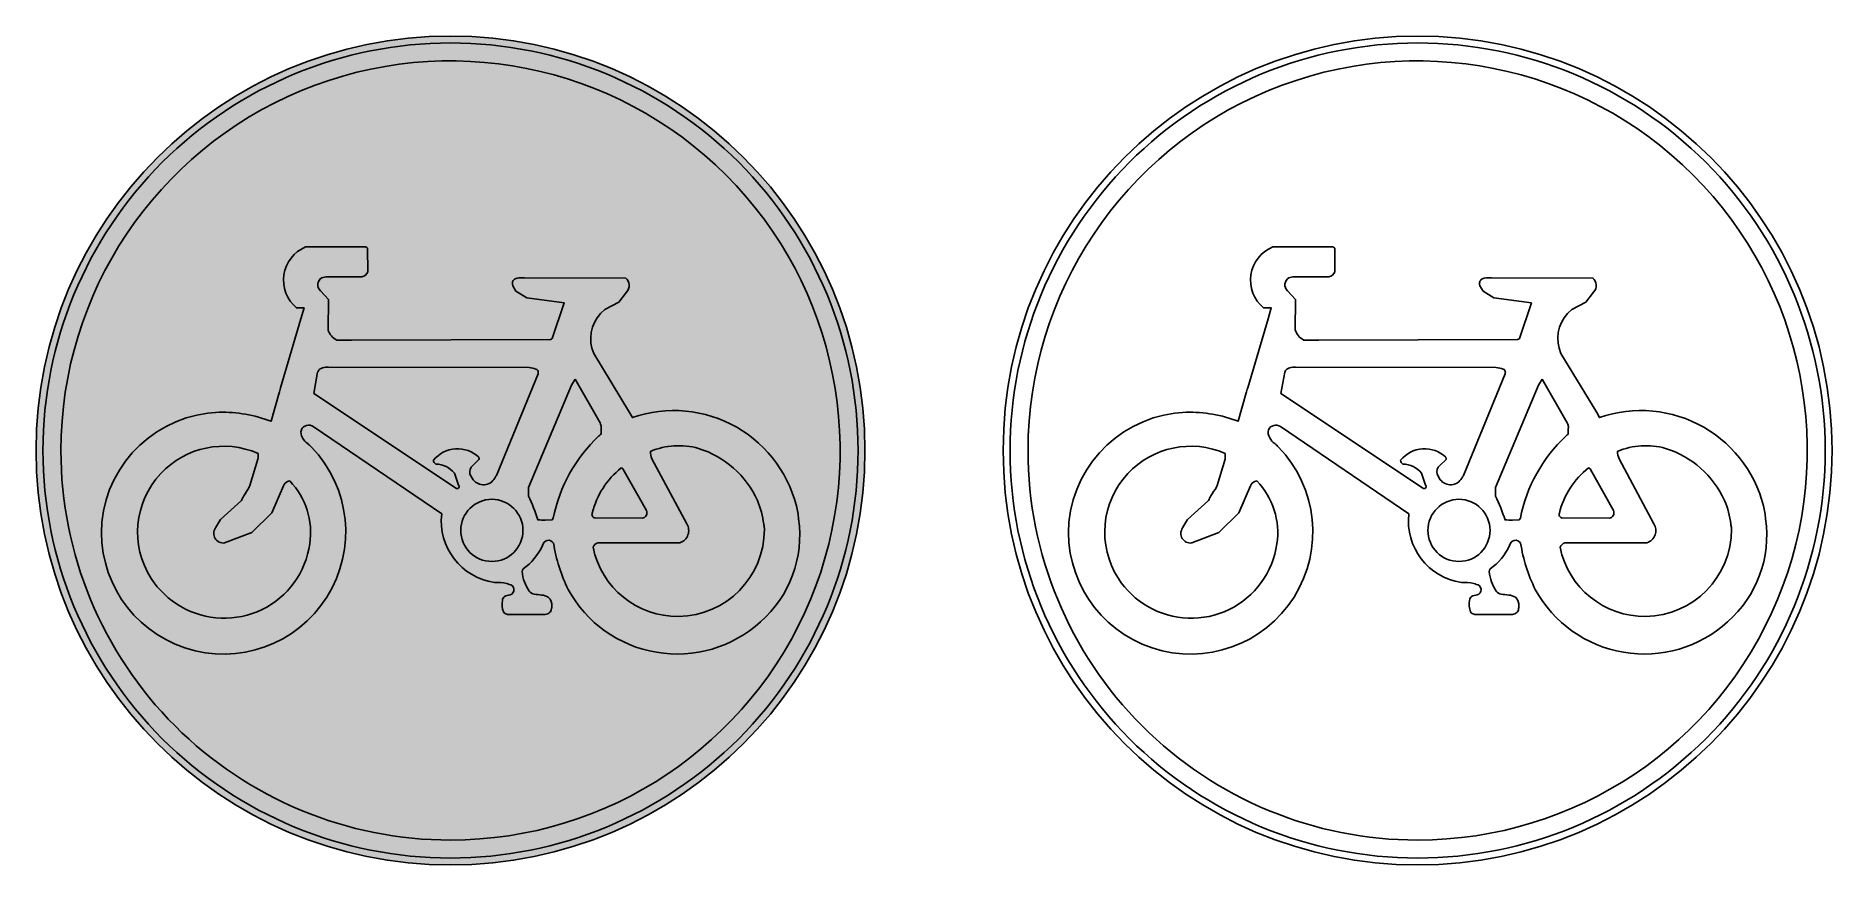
# Model space of a CAD drawing. Extents: x 18 to 1318, y 67 to 667.
import ezdxf

# ---------------------------------------------------------------- set-up
doc = ezdxf.new("R2010")
doc.units = 0
doc.header["$MEASUREMENT"] = 0

msp = doc.modelspace()

# ---------------------------------------------------------------- hatches: boundary and pattern name
h = msp.add_hatch(color=5)
edge = h.paths.add_edge_path()
edge.add_arc((318.2400000000001, 366.6838), 300.0001999999999, 90, 270, ccw=False)
edge.add_arc((318.2400000000001, 366.6838), 300.0002, -90, 90, ccw=False)
edge = h.paths.add_edge_path(flags=16)
edge.add_arc((318.2414796125222, 366.6820796150621), 294.9984796187727, 179.9996270151896, 269.99971262376357, ccw=False)
edge.add_arc((318.241279612821, 366.6857203849379), 294.9982796178374, 90.0002485316665, 180.0003341402404, ccw=False)
edge.add_arc((318.2402203871793, 366.6842203871791), 294.9997796129032, -4.2804286977116135e-05, 90.00004280428698, ccw=False)
edge.add_arc((318.2400203874781, 366.6835796128209), 294.9999796128216, -90.00000395971688, 8.164885679207146e-05, ccw=False)
edge = h.paths.add_edge_path(flags=0)
edge.add_arc((318.2414893244996, 366.6820893270395), 281.9984893309723, 179.9996117940315, 269.9996974026054, ccw=False)
edge.add_arc((318.2443621165589, 366.683486971444), 282.0013621170254, 44.99983839569438, 179.9998957651452, ccw=False)
edge.add_arc((318.2430254483127, 366.6849047554863), 282.0013047717156, -90.00061469722488, 44.99944267222588, ccw=False)
edge = h.paths.add_edge_path(flags=0)
edge.add_line((311.8800000000001, 320.839), (218.8910000000002, 383.95))
edge.add_arc((215.521164066243, 379.199784873396), 5.824116926149328, 54.64784309444238, 154.3269209349845)
edge.add_arc((216.7213195253089, 379.7354039100858), 6.748648794845729, 162.8713850175586, 215.2339261565449)
edge.add_arc((221.8716172679543, 381.4256030850282), 12.0361135926018, 207.6393237624708, 234.3348765425967)
edge.add_arc((162.3526439421359, 310.5530919585648), 80.553448018629, 46.72313590491518, 49.32571918744719, ccw=False)
edge.add_arc((153.9528007599599, 307.7653751564939), 88.44133718122549, -184.59722137038295, 43.99829759351809, ccw=False)
edge.add_arc((153.7434283167281, 306.0135992438587), 88.39062638682447, 91.89274989258041, 174.2599577698494, ccw=False)
edge.add_arc((152.9559020095202, 295.6525511071366), 98.72646975114779, 68.99894603461757, 91.23734275958537, ccw=False)
edge.add_line((188.3380000000002, 387.821), (194.1710000000002, 408.338))
edge.add_arc((254.6729217628662, 392.6009964023044), 62.51508473347729, 161.94238195755, 165.4200146761607, ccw=False)
edge.add_line((195.2370000000001, 411.979), (209.979, 461.929))
edge.add_line((209.979, 461.929), (212.272, 469.956))
edge.add_line((212.272, 469.956), (206.7430000000002, 469.926))
edge.add_arc((223.3967475189239, 489.9544672572032), 26.04777931219706, 112.6231316718713, 230.2563467597398, ccw=False)
edge.add_line((213.3770000000001, 513.998), (256.8080000000001, 514.045))
edge.add_arc((256.6785292588611, 512.3003688456655), 1.749428631721068, 24.613602710940427, 85.7558054743564, ccw=False)
edge.add_line((258.269, 513.029), (258.3010000000002, 495.981))
edge.add_arc((253.1433129093093, 497.8485538267685), 5.485389085685394, 279.9698717956399, 340.0951171185407, ccw=False)
edge.add_line((254.0930000000002, 492.446), (228.9220000000001, 492.376))
edge.add_arc((231.0369940306875, 467.0553829461058), 25.40879469277911, 94.7747485717088, 103.6262555058555)
edge.add_arc((228.1056754955003, 486.6507143468321), 5.943362599076975, 120.9282445609827, 227.1275701498244)
edge.add_line((224.0620000000001, 482.295), (229.8470000000001, 475.877))
edge.add_line((229.8470000000001, 475.877), (229.5620000000001, 454.052))
edge.add_arc((241.7964829008052, 458.0202566417478), 12.86194513379944, 197.970479778061, 242.7282825047273)
edge.add_line((235.9030000000001, 446.588), (242.0740000000001, 446.576))
edge.add_arc((243.3602696140074, 407.8674596282827), 38.72990559282039, 87.55129959827042, 91.90321597171061, ccw=False)
edge.add_line((245.0150000000001, 446.562), (246.6690000000001, 446.562))
edge.add_line((246.6690000000001, 446.562), (390.6, 446.962))
edge.add_arc((389.151660368331, 451.0801653929696), 4.365429405283728, 289.376536355495, 309.5269662715117)
edge.add_line((391.9300000000002, 447.713), (400.5600000000001, 473.534))
edge.add_line((400.5600000000001, 473.534), (373.4200000000002, 477.099))
edge.add_line((373.4200000000002, 477.099), (365.59, 482.039))
edge.add_line((365.59, 482.039), (363.2700000000001, 485.809))
edge.add_arc((370.3288028077197, 487.4369045350805), 7.244085190940706, 174.3428038214986, 192.9865249986222, ccw=False)
edge.add_arc((366.5932909503205, 487.8612856112136), 3.485352844784623, 137.5881415013321, 175.2318781571773, ccw=False)
edge.add_arc((367.2608557173667, 486.7830837627556), 4.718115338016454, 99.89598614501602, 133.3849192923749, ccw=False)
edge.add_arc((369.7685996915761, 470.1057826539356), 21.58189052816761, 84.51902197379587, 98.84533932921221, ccw=False)
edge.add_line((371.83, 491.589), (445.1300000000002, 491.509))
edge.add_arc((440.5777060706955, 486.1786394140931), 7.009716399011768, -43.76504000241829, 49.50164144259389, ccw=False)
edge.add_line((445.6400000000002, 481.33), (440.0400000000001, 474.074))
edge.add_line((440.0400000000001, 474.074), (429.9300000000002, 468.768))
edge.add_line((429.9300000000002, 468.768), (426.7400000000001, 465.8819999999999))
edge.add_arc((446.8850902286606, 447.6069102756259), 27.19933022621688, 137.7865212887166, 203.0647445351619)
edge.add_line((421.86, 436.951), (447.86, 394.282))
edge.add_line((447.86, 394.282), (449.86, 390.521))
edge.add_arc((479.9370123241415, 304.1441180511255), 91.46361246723392, 11.195853330211094, 109.19846160956939, ccw=False)
edge.add_arc((442.3445752874312, 306.4612449156419), 128.2484509451367, 4.7637766013580745, 6.915477004581476, ccw=False)
edge.add_arc((487.370976118408, 305.3849844441195), 83.60556015383835, -48.63683102894203, 8.063237461887809, ccw=False)
edge.add_arc((482.2658399523104, 309.2685641447968), 89.90285445731176, 208.7160591072391, 312.1695200660014, ccw=False)
edge.add_arc((508.2655997478721, 317.6701473453351), 116.854034593022, 188.8730097666353, 206.2029548493634, ccw=False)
edge.add_arc((389.1506840247227, 297.3600829713182), 4.314627454246467, 31.99237169870207, 173.9610671578993)
edge.add_arc((343.7965049853894, 317.7865287462624), 45.66303239312114, 306.22278165499677, 334.06256379484574, ccw=False)
edge.add_arc((373.1665940322176, 278.9758491247447), 3.096636150912272, 140.417270510043, 179.7011656720455)
edge.add_arc((398.9640154572288, 281.5448870238342), 29.00657445130389, 185.0491706467708, 214.9889071053556)
edge.add_arc((379.6893071210642, 268.2725867434006), 5.607800075533756, 216.8176381226598, 260.6682637865203)
edge.add_arc((388.0977934994909, 316.7558441081002), 54.81460319201396, 260.212911813602, 265.9223320017154)
edge.add_arc((383.6632529641137, 252.6320711935284), 9.463163113499029, 55.59726930683422, 86.74846001500907, ccw=False)
edge.add_arc((384.1105351738851, 254.7700168456572), 7.493561539940061, -7.499312027950111, 49.16951668155218, ccw=False)
edge.add_arc((380.1541111689679, 254.515264999529), 11.40883765912052, 340.52175270516085, 356.3652879426248, ccw=False)
edge.add_arc((387.1821173595316, 252.3560788043598), 4.074726156892146, 290.36320410645, 336.18859278240797, ccw=False)
edge.add_arc((383.4819417526385, 263.3881548893858), 15.70926558059583, 282.3429597887449, 289.01397078239654, ccw=False)
edge.add_line((386.84, 248.042), (360.1900000000002, 247.992))
edge.add_arc((361.4700238898315, 257.6533769300116), 9.745802447325692, 247.8783196267384, 262.4529068844818, ccw=False)
edge.add_arc((358.750269068373, 250.8060426803081), 2.379066723661196, 203.5891099395297, 246.4574909359115, ccw=False)
edge.add_arc((371.5631501107649, 255.5445160414914), 16.03672419986069, 170.4215246680977, 200.7838099739686, ccw=False)
edge.add_arc((360.5040582518523, 257.313308932512), 4.838441265420268, 130.5271338490722, 169.2836814179913, ccw=False)
edge.add_arc((359.546216790329, 258.0544088662068), 3.661025995727051, 94.3269590556144, 126.6667381262582, ccw=False)
edge.add_arc((358.9235276892957, 267.6416842607514), 5.94678594485612, 273.3400645893381, 293.9757089439902)
edge.add_arc((360.2569982599501, 265.9401196825082), 3.886079012773253, 286.1818876836933, 443.6026013627038)
edge.add_arc((352.5288865035005, 250.6591031390473), 20.80995612037234, 66.91019080059893, 72.20113466485591)
edge.add_arc((350.8928870074599, 226.96355838194), 44.23827896890688, 79.58517688961324, 91.20833024816687)
edge.add_arc((356.4989715827787, 315.6349581318551), 44.92142781424257, 173.3474813668036, 261.6300222515032, ccw=False)
edge = h.paths.add_edge_path(flags=0)
edge.add_line((424.8000000000001, 299.966), (484.2600000000001, 299.931))
edge.add_arc((481.5524461747671, 308.6428525424997), 9.122895507391993, 287.2647052053347, 393.0409154091491)
edge.add_line((489.2000000000002, 313.617), (464.0400000000001, 360.699))
edge.add_arc((476.4046447576057, 365.9787974165972), 13.44472761873925, 179.7988420112439, 203.122850988894, ccw=False)
edge.add_arc((483.4384322091166, 317.7278547899075), 52.46024224570986, 74.2480299713011, 112.9769632461988, ccw=False)
edge.add_arc((476.677171895679, 301.4098610248211), 70.03175152533657, 24.46713780114942, 72.5481407292014, ccw=False)
edge.add_arc((483.1854223516255, 306.1683643646588), 62.15863751901925, 6.616980198630586, 22.959271417568914, ccw=False)
edge.add_arc((583.2529701080987, 321.2730552333256), 39.13727480593669, 191.7082424260637, 193.3925865506799)
edge.add_arc((533.9096452295978, 309.8667939630351), 11.51095749094107, -0.5863295679247926, 11.735228720158489, ccw=False)
edge.add_arc((482.3794856924467, 309.5540337000014), 63.04081579436442, -89.09971620705312, 0.1771989115965198, ccw=False)
edge.add_arc((482.7006880730788, 309.0994765091787), 62.58205574016687, 191.5230043128835, 270.6127871518733, ccw=False)
edge.add_arc((427.2295970185771, 294.0784899633217), 6.36912208272588, 112.4244563587657, 156.6977232948518, ccw=False)
edge = h.paths.add_edge_path(flags=0)
edge.add_arc((440.6822413656359, 350.7459383265873), 3.528527552998669, 47.633764200349106, 71.18910321666851, ccw=False)
edge.add_line((443.0600000000001, 353.353), (460.0400000000001, 323.146))
edge.add_arc((456.4941379587604, 321.5487056511068), 3.889021323226482, -84.74984768569942, 24.249999567407883, ccw=False)
edge.add_line((456.85, 317.676), (422.9900000000001, 317.84))
edge.add_arc((423.0610329965188, 320.2978981400727), 2.458924348890641, 153.0059214337727, 268.3446187842742, ccw=False)
edge.add_arc((479.2387435353578, 307.039485581974), 60.1127015417741, 128.4972073798852, 166.1650336068106, ccw=False)
edge = h.paths.add_edge_path(flags=0)
edge.add_line((408.4600000000002, 418.346), (426.5700000000001, 386.614))
edge.add_arc((412.246343753779, 380.565631794848), 15.54830814606532, 16.94021585338828, 22.892596134226324, ccw=False)
edge.add_arc((422.9893491021028, 383.5578354056836), 4.407746267596071, -13.792510376689677, 20.424236820047213, ccw=False)
edge.add_arc((356.9439353994083, 380.562), 70.35295578159179, -1.5842190393224769, 1.5842190393224769, ccw=False)
edge.add_arc((492.2553531827688, 303.4176254400468), 99.38833967069435, 130.8327271693738, 132.0710763022762)
edge.add_arc((500.9095870607881, 296.5107695738047), 110.3288058137423, 133.0039214816393, 168.9669322807474)
edge.add_line((392.62, 317.625), (391.8200000000001, 316.571))
edge.add_line((391.8200000000001, 316.571), (386.86, 316.327))
edge.add_arc((386.4065536510484, 426.5448080381733), 110.2187407945264, 267.46415917885935, 270.23571885445904, ccw=False)
edge.add_arc((244.5740575405823, 272.4676481684214), 143.8400857491594, 17.79795548268413, 25.19481512140772)
edge.add_line((374.7300000000001, 333.7), (374.7300000000001, 340.009))
edge.add_line((374.7300000000001, 340.009), (405.6900000000002, 414.071))
edge.add_line((405.6900000000002, 414.071), (408.4600000000002, 418.346))
edge = h.paths.add_edge_path(flags=0)
edge.add_line((219.2100000000002, 408.0119999999999), (222.0510000000002, 423.407))
edge.add_arc((227.0830634166649, 421.3440158266307), 5.438526080557892, 130.8475915226184, 157.7079482831462, ccw=False)
edge.add_arc((228.1151716720931, 419.1122028164603), 7.831324187553516, 92.15273446781958, 125.8738086200726, ccw=False)
edge.add_arc((230.4486706225851, 348.8721411886781), 78.11006954836266, 90.43107584308069, 91.92782888061322, ccw=False)
edge.add_line((229.8610000000002, 426.98), (375.1500000000002, 426.787))
edge.add_arc((371.6401794186473, 401.2151957186375), 25.81154808835764, 70.86753223533691, 82.18478322187269, ccw=False)
edge.add_arc((379.2893175159804, 423.2639225606048), 2.473688955310674, -2.8251246314732725, 70.86942693626139, ccw=False)
edge.add_arc((372.2004278822645, 423.4188155560913), 9.56357913786891, 352.4001746671018, 358.3413554373112, ccw=False)
edge.add_line((381.6800000000002, 422.154), (351.4200000000002, 348.612))
edge.add_arc((321.8480002278395, 366.9279255427529), 34.78471358243937, 324.59435008250597, 328.2272857331493, ccw=False)
edge.add_arc((342.0480156717135, 351.1105380594057), 9.233186814593697, 217.0611554515002, 331.99424093257795, ccw=False)
edge.add_line((334.6800000000002, 345.546), (332.33, 349.673))
edge.add_arc((337.8319044995023, 351.2604571514663), 5.7263403085553, 128.2087548781847, 196.0943668214707, ccw=False)
edge.add_line((334.2900000000001, 355.76), (338.8200000000001, 360.283))
edge.add_arc((334.6850857249958, 360.8698628339629), 4.17635296012212, 351.9220387079959, 372.0115651951677)
edge.add_arc((323.3480322734933, 345.5372048609235), 22.3681750325327, 46.41260122288061, 141.1414343280223)
edge.add_arc((308.8134828392814, 359.5790325400987), 2.883494027413734, 180.1596088763469, 210.9287053270711)
edge.add_arc((310.1691501045032, 360.7817881367738), 4.676588271611829, 215.0360126516219, 236.2356047314194)
edge.add_arc((307.0468343734505, 338.9577580932268), 17.94387015142192, 38.703964141431015, 88.32926617778179, ccw=False)
edge.add_line((321.0500000000001, 350.1780000000001), (323.9900000000001, 341.702))
edge.add_arc((322.9918961694083, 340.6115745574328), 1.478255357656411, -105.77568930513348, 47.53106216856918, ccw=False)
edge.add_line((322.5900000000001, 339.189), (219.2100000000002, 408.0119999999999))
edge = h.paths.add_edge_path(flags=0)
edge.add_arc((348.1900000000002, 308.858), 22.49000000000001, 0, 180, ccw=False)
edge.add_arc((348.1900000000002, 308.858), 22.49000000000001, -180, 0, ccw=False)
edge = h.paths.add_edge_path(flags=0)
edge.add_arc((164.8245542513848, 362.8379664063182), 14.21404809748784, -9.516233031778086, 6.92193763262452, ccw=False)
edge.add_line((178.8430000000002, 360.4880000000001), (173.0520000000001, 341.454))
edge.add_arc((153.4668503070352, 347.7921342429596), 20.58518968038967, 338.0066447510338, 342.0674133541021, ccw=False)
edge.add_arc((76.0536225929943, 396.71587236272), 111.8910410700816, 325.76855609287486, 329.59274025293865, ccw=False)
edge.add_arc((193.6165193208011, 319.1566058993669), 29.00634266675847, 149.7414167152107, 157.1421684077579)
edge.add_line((166.8880000000001, 330.424), (151.7050000000002, 316.631))
edge.add_line((151.7050000000002, 316.631), (148.1580000000001, 310.608))
edge.add_arc((153.7185279855234, 306.5794331153328), 6.86650002708986, 144.076911228567, 278.648001253994)
edge.add_line((154.7510000000002, 299.791), (174.4610000000001, 307.328))
edge.add_line((174.4610000000001, 307.328), (188.8320000000001, 321.62))
edge.add_line((188.8320000000001, 321.62), (197.3080000000001, 341.135))
edge.add_arc((204.0054048355529, 337.877312850679), 7.447667896337549, 119.4911409692292, 154.0612312501883, ccw=False)
edge.add_arc((201.6288129561543, 341.6460886301043), 3.004818195084754, 85.58737186206753, 115.4198617495652, ccw=False)
edge.add_arc((163.0567847722455, 307.1856323862824), 53.93207753114471, -8.589127421057185, 43.98818405526299, ccw=False)
edge.add_arc((154.4335679529536, 307.8457094787963), 62.56038836288934, 239.89908804738218, 351.9926138803848, ccw=False)
edge.add_arc((153.4032885447755, 307.0591230806145), 61.36517933960837, 212.4818861652196, 240.3629920726421, ccw=False)
edge.add_arc((153.5959794846381, 307.6379645928816), 61.83978018591828, 136.8307595578084, 212.838419667864, ccw=False)
edge.add_arc((153.9999863279209, 307.6408353354967), 62.13309704954082, 66.33951844690688, 137.0875755586337, ccw=False)
h = msp.add_hatch(color=7)
edge = h.paths.add_edge_path()
edge.add_arc((318.2414796125222, 366.6820796150621), 294.9984796187727, 179.9996270151896, 269.99971262376357, ccw=False)
edge.add_arc((318.241279612821, 366.6857203849379), 294.9982796178374, 90.0002485316665, 180.0003341402404, ccw=False)
edge.add_arc((318.2402203871793, 366.6842203871791), 294.9997796129032, -4.2804286977116135e-05, 90.00004280428698, ccw=False)
edge.add_arc((318.2400203874781, 366.6835796128209), 294.9999796128216, -90.00000395971688, 8.164885679207146e-05, ccw=False)
edge = h.paths.add_edge_path(flags=16)
edge.add_arc((318.2414893244996, 366.6820893270395), 281.9984893309723, 179.9996117940315, 269.9996974026054, ccw=False)
edge.add_arc((318.2443621165589, 366.683486971444), 282.0013621170254, 44.99983839569438, 179.9998957651452, ccw=False)
edge.add_arc((318.2430254483127, 366.6849047554863), 282.0013047717156, -90.00061469722488, 44.99944267222588, ccw=False)
edge = h.paths.add_edge_path(flags=0)
edge.add_line((311.8800000000001, 320.839), (218.8910000000002, 383.95))
edge.add_arc((215.521164066243, 379.199784873396), 5.824116926149328, 54.64784309444238, 154.3269209349845)
edge.add_arc((216.7213195253089, 379.7354039100858), 6.748648794845729, 162.8713850175586, 215.2339261565449)
edge.add_arc((221.8716172679543, 381.4256030850282), 12.0361135926018, 207.6393237624708, 234.3348765425967)
edge.add_arc((162.3526439421359, 310.5530919585648), 80.553448018629, 46.72313590491518, 49.32571918744719, ccw=False)
edge.add_arc((153.9528007599599, 307.7653751564939), 88.44133718122549, -184.59722137038295, 43.99829759351809, ccw=False)
edge.add_arc((153.7434283167281, 306.0135992438587), 88.39062638682447, 91.89274989258041, 174.2599577698494, ccw=False)
edge.add_arc((152.9559020095202, 295.6525511071366), 98.72646975114779, 68.99894603461757, 91.23734275958537, ccw=False)
edge.add_line((188.3380000000002, 387.821), (194.1710000000002, 408.338))
edge.add_arc((254.6729217628662, 392.6009964023044), 62.51508473347729, 161.94238195755, 165.4200146761607, ccw=False)
edge.add_line((195.2370000000001, 411.979), (209.979, 461.929))
edge.add_line((209.979, 461.929), (212.272, 469.956))
edge.add_line((212.272, 469.956), (206.7430000000002, 469.926))
edge.add_arc((223.3967475189239, 489.9544672572032), 26.04777931219706, 112.6231316718713, 230.2563467597398, ccw=False)
edge.add_line((213.3770000000001, 513.998), (256.8080000000001, 514.045))
edge.add_arc((256.6785292588611, 512.3003688456655), 1.749428631721068, 24.613602710940427, 85.7558054743564, ccw=False)
edge.add_line((258.269, 513.029), (258.3010000000002, 495.981))
edge.add_arc((253.1433129093093, 497.8485538267685), 5.485389085685394, 279.9698717956399, 340.0951171185407, ccw=False)
edge.add_line((254.0930000000002, 492.446), (228.9220000000001, 492.376))
edge.add_arc((231.0369940306875, 467.0553829461058), 25.40879469277911, 94.7747485717088, 103.6262555058555)
edge.add_arc((228.1056754955003, 486.6507143468321), 5.943362599076975, 120.9282445609827, 227.1275701498244)
edge.add_line((224.0620000000001, 482.295), (229.8470000000001, 475.877))
edge.add_line((229.8470000000001, 475.877), (229.5620000000001, 454.052))
edge.add_arc((241.7964829008052, 458.0202566417478), 12.86194513379944, 197.970479778061, 242.7282825047273)
edge.add_line((235.9030000000001, 446.588), (242.0740000000001, 446.576))
edge.add_arc((243.3602696140074, 407.8674596282827), 38.72990559282039, 87.55129959827042, 91.90321597171061, ccw=False)
edge.add_line((245.0150000000001, 446.562), (246.6690000000001, 446.562))
edge.add_line((246.6690000000001, 446.562), (390.6, 446.962))
edge.add_arc((389.151660368331, 451.0801653929696), 4.365429405283728, 289.376536355495, 309.5269662715117)
edge.add_line((391.9300000000002, 447.713), (400.5600000000001, 473.534))
edge.add_line((400.5600000000001, 473.534), (373.4200000000002, 477.099))
edge.add_line((373.4200000000002, 477.099), (365.59, 482.039))
edge.add_line((365.59, 482.039), (363.2700000000001, 485.809))
edge.add_arc((370.3288028077197, 487.4369045350805), 7.244085190940706, 174.3428038214986, 192.9865249986222, ccw=False)
edge.add_arc((366.5932909503205, 487.8612856112136), 3.485352844784623, 137.5881415013321, 175.2318781571773, ccw=False)
edge.add_arc((367.2608557173667, 486.7830837627556), 4.718115338016454, 99.89598614501602, 133.3849192923749, ccw=False)
edge.add_arc((369.7685996915761, 470.1057826539356), 21.58189052816761, 84.51902197379587, 98.84533932921221, ccw=False)
edge.add_line((371.83, 491.589), (445.1300000000002, 491.509))
edge.add_arc((440.5777060706955, 486.1786394140931), 7.009716399011768, -43.76504000241829, 49.50164144259389, ccw=False)
edge.add_line((445.6400000000002, 481.33), (440.0400000000001, 474.074))
edge.add_line((440.0400000000001, 474.074), (429.9300000000002, 468.768))
edge.add_line((429.9300000000002, 468.768), (426.7400000000001, 465.8819999999999))
edge.add_arc((446.8850902286606, 447.6069102756259), 27.19933022621688, 137.7865212887166, 203.0647445351619)
edge.add_line((421.86, 436.951), (447.86, 394.282))
edge.add_line((447.86, 394.282), (449.86, 390.521))
edge.add_arc((479.9370123241415, 304.1441180511255), 91.46361246723392, 11.195853330211094, 109.19846160956939, ccw=False)
edge.add_arc((442.3445752874312, 306.4612449156419), 128.2484509451367, 4.7637766013580745, 6.915477004581476, ccw=False)
edge.add_arc((487.370976118408, 305.3849844441195), 83.60556015383835, -48.63683102894203, 8.063237461887809, ccw=False)
edge.add_arc((482.2658399523104, 309.2685641447968), 89.90285445731176, 208.7160591072391, 312.1695200660014, ccw=False)
edge.add_arc((508.2655997478721, 317.6701473453351), 116.854034593022, 188.8730097666353, 206.2029548493634, ccw=False)
edge.add_arc((389.1506840247227, 297.3600829713182), 4.314627454246467, 31.99237169870207, 173.9610671578993)
edge.add_arc((343.7965049853894, 317.7865287462624), 45.66303239312114, 306.22278165499677, 334.06256379484574, ccw=False)
edge.add_arc((373.1665940322176, 278.9758491247447), 3.096636150912272, 140.417270510043, 179.7011656720455)
edge.add_arc((398.9640154572288, 281.5448870238342), 29.00657445130389, 185.0491706467708, 214.9889071053556)
edge.add_arc((379.6893071210642, 268.2725867434006), 5.607800075533756, 216.8176381226598, 260.6682637865203)
edge.add_arc((388.0977934994909, 316.7558441081002), 54.81460319201396, 260.212911813602, 265.9223320017154)
edge.add_arc((383.6632529641137, 252.6320711935284), 9.463163113499029, 55.59726930683422, 86.74846001500907, ccw=False)
edge.add_arc((384.1105351738851, 254.7700168456572), 7.493561539940061, -7.499312027950111, 49.16951668155218, ccw=False)
edge.add_arc((380.1541111689679, 254.515264999529), 11.40883765912052, 340.52175270516085, 356.3652879426248, ccw=False)
edge.add_arc((387.1821173595316, 252.3560788043598), 4.074726156892146, 290.36320410645, 336.18859278240797, ccw=False)
edge.add_arc((383.4819417526385, 263.3881548893858), 15.70926558059583, 282.3429597887449, 289.01397078239654, ccw=False)
edge.add_line((386.84, 248.042), (360.1900000000002, 247.992))
edge.add_arc((361.4700238898315, 257.6533769300116), 9.745802447325692, 247.8783196267384, 262.4529068844818, ccw=False)
edge.add_arc((358.750269068373, 250.8060426803081), 2.379066723661196, 203.5891099395297, 246.4574909359115, ccw=False)
edge.add_arc((371.5631501107649, 255.5445160414914), 16.03672419986069, 170.4215246680977, 200.7838099739686, ccw=False)
edge.add_arc((360.5040582518523, 257.313308932512), 4.838441265420268, 130.5271338490722, 169.2836814179913, ccw=False)
edge.add_arc((359.546216790329, 258.0544088662068), 3.661025995727051, 94.3269590556144, 126.6667381262582, ccw=False)
edge.add_arc((358.9235276892957, 267.6416842607514), 5.94678594485612, 273.3400645893381, 293.9757089439902)
edge.add_arc((360.2569982599501, 265.9401196825082), 3.886079012773253, 286.1818876836933, 443.6026013627038)
edge.add_arc((352.5288865035005, 250.6591031390473), 20.80995612037234, 66.91019080059893, 72.20113466485591)
edge.add_arc((350.8928870074599, 226.96355838194), 44.23827896890688, 79.58517688961324, 91.20833024816687)
edge.add_arc((356.4989715827787, 315.6349581318551), 44.92142781424257, 173.3474813668036, 261.6300222515032, ccw=False)
edge = h.paths.add_edge_path(flags=0)
edge.add_arc((164.8245542513848, 362.8379664063182), 14.21404809748784, -9.516233031778086, 6.92193763262452, ccw=False)
edge.add_line((178.8430000000002, 360.4880000000001), (173.0520000000001, 341.454))
edge.add_arc((153.4668503070352, 347.7921342429596), 20.58518968038967, 338.0066447510338, 342.0674133541021, ccw=False)
edge.add_arc((76.0536225929943, 396.71587236272), 111.8910410700816, 325.76855609287486, 329.59274025293865, ccw=False)
edge.add_arc((193.6165193208011, 319.1566058993669), 29.00634266675847, 149.7414167152107, 157.1421684077579)
edge.add_line((166.8880000000001, 330.424), (151.7050000000002, 316.631))
edge.add_line((151.7050000000002, 316.631), (148.1580000000001, 310.608))
edge.add_arc((153.7185279855234, 306.5794331153328), 6.86650002708986, 144.076911228567, 278.648001253994)
edge.add_line((154.7510000000002, 299.791), (174.4610000000001, 307.328))
edge.add_line((174.4610000000001, 307.328), (188.8320000000001, 321.62))
edge.add_line((188.8320000000001, 321.62), (197.3080000000001, 341.135))
edge.add_arc((204.0054048355529, 337.877312850679), 7.447667896337549, 119.4911409692292, 154.0612312501883, ccw=False)
edge.add_arc((201.6288129561543, 341.6460886301043), 3.004818195084754, 85.58737186206753, 115.4198617495652, ccw=False)
edge.add_arc((163.0567847722455, 307.1856323862824), 53.93207753114471, -8.589127421057185, 43.98818405526299, ccw=False)
edge.add_arc((154.4335679529536, 307.8457094787963), 62.56038836288934, 239.89908804738218, 351.9926138803848, ccw=False)
edge.add_arc((153.4032885447755, 307.0591230806145), 61.36517933960837, 212.4818861652196, 240.3629920726421, ccw=False)
edge.add_arc((153.5959794846381, 307.6379645928816), 61.83978018591828, 136.8307595578084, 212.838419667864, ccw=False)
edge.add_arc((153.9999863279209, 307.6408353354967), 62.13309704954082, 66.33951844690688, 137.0875755586337, ccw=False)
edge = h.paths.add_edge_path(flags=0)
edge.add_line((219.2100000000002, 408.0119999999999), (222.0510000000002, 423.407))
edge.add_arc((227.0830634166649, 421.3440158266307), 5.438526080557892, 130.8475915226184, 157.7079482831462, ccw=False)
edge.add_arc((228.1151716720931, 419.1122028164603), 7.831324187553516, 92.15273446781958, 125.8738086200726, ccw=False)
edge.add_arc((230.4486706225851, 348.8721411886781), 78.11006954836266, 90.43107584308069, 91.92782888061322, ccw=False)
edge.add_line((229.8610000000002, 426.98), (375.1500000000002, 426.787))
edge.add_arc((371.6401794186473, 401.2151957186375), 25.81154808835764, 70.86753223533691, 82.18478322187269, ccw=False)
edge.add_arc((379.2893175159804, 423.2639225606048), 2.473688955310674, -2.8251246314732725, 70.86942693626139, ccw=False)
edge.add_arc((372.2004278822645, 423.4188155560913), 9.56357913786891, 352.4001746671018, 358.3413554373112, ccw=False)
edge.add_line((381.6800000000002, 422.154), (351.4200000000002, 348.612))
edge.add_arc((321.8480002278395, 366.9279255427529), 34.78471358243937, 324.59435008250597, 328.2272857331493, ccw=False)
edge.add_arc((342.0480156717135, 351.1105380594057), 9.233186814593697, 217.0611554515002, 331.99424093257795, ccw=False)
edge.add_line((334.6800000000002, 345.546), (332.33, 349.673))
edge.add_arc((337.8319044995023, 351.2604571514663), 5.7263403085553, 128.2087548781847, 196.0943668214707, ccw=False)
edge.add_line((334.2900000000001, 355.76), (338.8200000000001, 360.283))
edge.add_arc((334.6850857249958, 360.8698628339629), 4.17635296012212, 351.9220387079959, 372.0115651951677)
edge.add_arc((323.3480322734933, 345.5372048609235), 22.3681750325327, 46.41260122288061, 141.1414343280223)
edge.add_arc((308.8134828392814, 359.5790325400987), 2.883494027413734, 180.1596088763469, 210.9287053270711)
edge.add_arc((310.1691501045032, 360.7817881367738), 4.676588271611829, 215.0360126516219, 236.2356047314194)
edge.add_arc((307.0468343734505, 338.9577580932268), 17.94387015142192, 38.703964141431015, 88.32926617778179, ccw=False)
edge.add_line((321.0500000000001, 350.1780000000001), (323.9900000000001, 341.702))
edge.add_arc((322.9918961694083, 340.6115745574328), 1.478255357656411, -105.77568930513348, 47.53106216856918, ccw=False)
edge.add_line((322.5900000000001, 339.189), (219.2100000000002, 408.0119999999999))
edge = h.paths.add_edge_path(flags=0)
edge.add_arc((348.1900000000002, 308.858), 22.49000000000001, 0, 180, ccw=False)
edge.add_arc((348.1900000000002, 308.858), 22.49000000000001, -180, 0, ccw=False)
edge = h.paths.add_edge_path(flags=0)
edge.add_line((408.4600000000002, 418.346), (426.5700000000001, 386.614))
edge.add_arc((412.246343753779, 380.565631794848), 15.54830814606532, 16.94021585338828, 22.892596134226324, ccw=False)
edge.add_arc((422.9893491021028, 383.5578354056836), 4.407746267596071, -13.792510376689677, 20.424236820047213, ccw=False)
edge.add_arc((356.9439353994083, 380.562), 70.35295578159179, -1.5842190393224769, 1.5842190393224769, ccw=False)
edge.add_arc((492.2553531827688, 303.4176254400468), 99.38833967069435, 130.8327271693738, 132.0710763022762)
edge.add_arc((500.9095870607881, 296.5107695738047), 110.3288058137423, 133.0039214816393, 168.9669322807474)
edge.add_line((392.62, 317.625), (391.8200000000001, 316.571))
edge.add_line((391.8200000000001, 316.571), (386.86, 316.327))
edge.add_arc((386.4065536510484, 426.5448080381733), 110.2187407945264, 267.46415917885935, 270.23571885445904, ccw=False)
edge.add_arc((244.5740575405823, 272.4676481684214), 143.8400857491594, 17.79795548268413, 25.19481512140772)
edge.add_line((374.7300000000001, 333.7), (374.7300000000001, 340.009))
edge.add_line((374.7300000000001, 340.009), (405.6900000000002, 414.071))
edge.add_line((405.6900000000002, 414.071), (408.4600000000002, 418.346))
edge = h.paths.add_edge_path(flags=0)
edge.add_arc((440.6822413656359, 350.7459383265873), 3.528527552998669, 47.633764200349106, 71.18910321666851, ccw=False)
edge.add_line((443.0600000000001, 353.353), (460.0400000000001, 323.146))
edge.add_arc((456.4941379587604, 321.5487056511068), 3.889021323226482, -84.74984768569942, 24.249999567407883, ccw=False)
edge.add_line((456.85, 317.676), (422.9900000000001, 317.84))
edge.add_arc((423.0610329965188, 320.2978981400727), 2.458924348890641, 153.0059214337727, 268.3446187842742, ccw=False)
edge.add_arc((479.2387435353578, 307.039485581974), 60.1127015417741, 128.4972073798852, 166.1650336068106, ccw=False)
edge = h.paths.add_edge_path(flags=0)
edge.add_line((424.8000000000001, 299.966), (484.2600000000001, 299.931))
edge.add_arc((481.5524461747671, 308.6428525424997), 9.122895507391993, 287.2647052053347, 393.0409154091491)
edge.add_line((489.2000000000002, 313.617), (464.0400000000001, 360.699))
edge.add_arc((476.4046447576057, 365.9787974165972), 13.44472761873925, 179.7988420112439, 203.122850988894, ccw=False)
edge.add_arc((483.4384322091166, 317.7278547899075), 52.46024224570986, 74.2480299713011, 112.9769632461988, ccw=False)
edge.add_arc((476.677171895679, 301.4098610248211), 70.03175152533657, 24.46713780114942, 72.5481407292014, ccw=False)
edge.add_arc((483.1854223516255, 306.1683643646588), 62.15863751901925, 6.616980198630586, 22.959271417568914, ccw=False)
edge.add_arc((583.2529701080987, 321.2730552333256), 39.13727480593669, 191.7082424260637, 193.3925865506799)
edge.add_arc((533.9096452295978, 309.8667939630351), 11.51095749094107, -0.5863295679247926, 11.735228720158489, ccw=False)
edge.add_arc((482.3794856924467, 309.5540337000014), 63.04081579436442, -89.09971620705312, 0.1771989115965198, ccw=False)
edge.add_arc((482.7006880730788, 309.0994765091787), 62.58205574016687, 191.5230043128835, 270.6127871518733, ccw=False)
edge.add_arc((427.2295970185771, 294.0784899633217), 6.36912208272588, 112.4244563587657, 156.6977232948518, ccw=False)

# ---------------------------------------------------------------- linework, layer by layer
at = {"color": 5}
msp.add_lwpolyline([(318.2400000000001, 66.6836, -1), (318.2400000000001, 666.684, -1)], format="xyb", close=True, dxfattribs=at)
for points in [[(1018.24, 66.6836, -1), (1018.24, 666.684, -1)], [(318.2400000000001, 71.6836, -0.414214), (23.24300000000017, 366.684, -0.414214), (318.2400000000001, 661.684, -0.414214), (613.2400000000001, 366.684, -0.414214)], [(1018.24, 71.6836, -0.414214), (723.243, 366.684, -0.414214), (1018.24, 661.684, -0.414214), (1313.24, 366.684, -0.414214)], [(318.2400000000001, 84.6836, -0.414214), (36.24300000000017, 366.684, -0.668179), (517.6500000000002, 566.0880000000001, -0.668179)], [(1018.24, 84.6836, -0.414214), (736.243, 366.684, -0.668179), (1217.65, 566.0880000000001, -0.668179)], [(311.8800000000001, 320.839), (218.8910000000002, 383.95, 0.464604), (210.272, 381.723, 0.232535), (211.2090000000001, 375.842, 0.117011), (214.854, 371.647, -0.0113564), (217.5740000000001, 369.2, -1.54866), (65.79600000000016, 314.854, -0.375712), (150.8240000000001, 394.356, -0.097339), (188.3380000000002, 387.821), (194.1710000000002, 408.338, -0.0151752), (195.2370000000001, 411.979), (209.979, 461.929), (212.272, 469.956), (206.7430000000002, 469.926, -0.563662), (213.3770000000001, 513.998), (256.8080000000001, 514.045, -0.273298), (258.269, 513.029), (258.3010000000002, 495.981, -0.268535), (254.0930000000002, 492.446), (228.9220000000001, 492.376, 0.0386412), (225.0510000000002, 491.749, 0.4996680000000001), (224.0620000000001, 482.295), (229.8470000000001, 475.877), (229.5620000000001, 454.052, 0.197814), (235.9030000000001, 446.588), (242.0740000000001, 446.576, -0.0189911), (245.0150000000001, 446.562), (246.6690000000001, 446.562), (390.6, 446.962, 0.08815010000000001), (391.9300000000002, 447.713), (400.5600000000001, 473.534), (373.4200000000002, 477.099), (365.59, 482.039), (363.2700000000001, 485.809, -0.0815285), (363.12, 488.151, -0.165745), (364.0200000000001, 490.212, -0.147172), (366.4500000000002, 491.431, -0.06259189999999999), (371.83, 491.589), (445.1300000000002, 491.509, -0.431013), (445.6400000000002, 481.33), (440.0400000000001, 474.074), (429.9300000000002, 468.768), (426.7400000000001, 465.8819999999999, 0.292791), (421.86, 436.951), (447.86, 394.282), (449.86, 390.521, -0.45574), (569.6600000000002, 321.903, -0.00938884), (570.1500000000002, 317.112, -0.252575), (542.62, 242.636, -0.484784), (403.4200000000002, 266.073, -0.07576060000000001), (392.8100000000001, 299.646, 0.713087), (384.86, 297.814, -0.122075), (370.7800000000001, 280.949, 0.173107), (370.0700000000001, 278.992, 0.131385), (375.2000000000002, 264.912, 0.193704), (378.7800000000001, 262.739, 0.0249172), (384.2000000000002, 262.08, -0.136766), (389.0100000000001, 260.44, -0.25243), (391.5400000000001, 253.792, -0.0692408), (390.9100000000002, 250.711, -0.202659), (388.6, 248.536, -0.029116), (386.84, 248.042), (360.1900000000002, 247.992, -0.0636795), (357.8000000000001, 248.625, -0.189261), (356.5700000000001, 249.854, -0.133261), (355.7500000000001, 258.213, -0.170738), (357.36, 260.991, -0.142053), (359.2700000000001, 261.705, 0.0902841), (361.34, 262.208, 0.8201), (360.6900000000002, 269.802, 0.0230902), (358.8900000000002, 270.473, 0.0507591), (349.9600000000002, 271.192, -0.405461)], [(1011.88, 320.839), (918.8910000000001, 383.95, 0.464604), (910.2719999999999, 381.723, 0.232535), (911.209, 375.842, 0.117011), (914.8539999999999, 371.647, -0.0113564), (917.574, 369.2, -1.54866), (765.796, 314.854, -0.375712), (850.824, 394.356, -0.097339), (888.3380000000001, 387.821), (894.171, 408.338, -0.0151752), (895.237, 411.979), (909.9789999999999, 461.929), (912.2719999999999, 469.956), (906.743, 469.926, -0.563662), (913.377, 513.998), (956.808, 514.045, -0.273298), (958.2689999999999, 513.029), (958.301, 495.981, -0.268535), (954.0930000000001, 492.446), (928.922, 492.376, 0.0386412), (925.051, 491.749, 0.4996680000000001), (924.062, 482.295), (929.847, 475.877), (929.562, 454.052, 0.197814), (935.903, 446.588), (942.074, 446.576, -0.0189911), (945.015, 446.562), (946.669, 446.562), (1090.6, 446.962, 0.08815010000000001), (1091.93, 447.713), (1100.56, 473.534), (1073.42, 477.099), (1065.59, 482.039), (1063.27, 485.809, -0.0815285), (1063.12, 488.151, -0.165745), (1064.02, 490.212, -0.147172), (1066.45, 491.431, -0.06259189999999999), (1071.83, 491.589), (1145.13, 491.509, -0.431013), (1145.64, 481.33), (1140.04, 474.074), (1129.93, 468.768), (1126.74, 465.8819999999999, 0.292791), (1121.86, 436.951), (1147.86, 394.282), (1149.86, 390.521, -0.45574), (1269.66, 321.903, -0.00938884), (1270.15, 317.112, -0.252575), (1242.62, 242.636, -0.484784), (1103.42, 266.073, -0.07576060000000001), (1092.81, 299.646, 0.713087), (1084.86, 297.814, -0.122075), (1070.78, 280.949, 0.173107), (1070.07, 278.992, 0.131385), (1075.2, 264.912, 0.193704), (1078.78, 262.739, 0.0249172), (1084.2, 262.08, -0.136766), (1089.01, 260.44, -0.25243), (1091.54, 253.792, -0.0692408), (1090.91, 250.711, -0.202659), (1088.6, 248.536, -0.029116), (1086.84, 248.042), (1060.19, 247.992, -0.0636795), (1057.8, 248.625, -0.189261), (1056.57, 249.854, -0.133261), (1055.75, 258.213, -0.170738), (1057.36, 260.991, -0.142053), (1059.27, 261.705, 0.0902841), (1061.34, 262.208, 0.8201), (1060.69, 269.802, 0.0230902), (1058.89, 270.473, 0.0507591), (1049.96, 271.192, -0.405461)], [(219.2100000000002, 408.0119999999999), (222.0510000000002, 423.407, -0.11774), (223.5260000000002, 425.458, -0.148207), (227.8210000000001, 426.938, -0.00653091), (229.8610000000002, 426.98), (375.1500000000002, 426.787, -0.049421), (380.1, 425.601, -0.333114), (381.7600000000001, 423.142, -0.0259291), (381.6800000000002, 422.154), (351.4200000000002, 348.612, -0.015853), (350.2000000000002, 346.775, -0.548239), (334.6800000000002, 345.546), (332.33, 349.673, -0.305185), (334.2900000000001, 355.76), (338.8200000000001, 360.283, 0.0878823), (338.7700000000001, 361.739, 0.438599), (305.9300000000001, 359.571, 0.135068), (306.3400000000001, 358.097, 0.0927654), (307.5700000000002, 356.894, -0.21998), (321.0500000000001, 350.1780000000001), (323.9900000000001, 341.702, -0.790509), (322.5900000000001, 339.189)], [(408.4600000000002, 418.346), (426.5700000000001, 386.614, -0.025978), (427.12, 385.096, -0.150418), (427.2700000000001, 382.5069999999999, -0.0138258), (427.2700000000001, 378.617, 0.00540337), (425.6600000000002, 377.195, 0.158219), (392.62, 317.625), (391.8200000000001, 316.571), (386.86, 316.327, -0.0120938), (381.5300000000001, 316.434, 0.0322861), (374.7300000000001, 333.7), (374.7300000000001, 340.009), (405.6900000000002, 414.071)], [(919.21, 408.0119999999999), (922.051, 423.407, -0.11774), (923.5260000000001, 425.458, -0.148207), (927.821, 426.938, -0.00653091), (929.8610000000001, 426.98), (1075.15, 426.787, -0.049421), (1080.1, 425.601, -0.333114), (1081.76, 423.142, -0.0259291), (1081.68, 422.154), (1051.42, 348.612, -0.015853), (1050.2, 346.775, -0.548239), (1034.68, 345.546), (1032.33, 349.673, -0.305185), (1034.29, 355.76), (1038.82, 360.283, 0.0878823), (1038.77, 361.739, 0.438599), (1005.93, 359.571, 0.135068), (1006.34, 358.097, 0.0927654), (1007.57, 356.894, -0.21998), (1021.05, 350.1780000000001), (1023.99, 341.702, -0.790509), (1022.59, 339.189)], [(1108.46, 418.346), (1126.57, 386.614, -0.025978), (1127.12, 385.096, -0.150418), (1127.27, 382.5069999999999, -0.0138258), (1127.27, 378.617, 0.00540337), (1125.66, 377.195, 0.158219), (1092.62, 317.625), (1091.82, 316.571), (1086.86, 316.327, -0.0120938), (1081.53, 316.434, 0.0322861), (1074.73, 333.7), (1074.73, 340.009), (1105.69, 414.071)], [(178.9350000000001, 364.551, -0.0718483), (178.8430000000002, 360.4880000000001), (173.0520000000001, 341.454, -0.0177203), (172.5540000000001, 340.083, -0.0166877), (168.5620000000001, 333.773, 0.0323031), (166.8880000000001, 330.424), (151.7050000000002, 316.631), (148.1580000000001, 310.608, 0.665475), (154.7510000000002, 299.791), (174.4610000000001, 307.328), (188.8320000000001, 321.62), (197.3080000000001, 341.135, -0.151995), (200.3390000000001, 344.36, -0.130909), (201.8600000000001, 344.642, -0.233523), (216.384, 299.131, -0.532233), (123.0580000000001, 253.722, -0.122258), (101.6380000000001, 274.104, -0.344365), (108.494, 349.946, -0.318891)], [(424.8000000000001, 299.966), (484.2600000000001, 299.931, 0.497363), (489.2000000000002, 313.617), (464.0400000000001, 360.699, -0.102123), (462.9600000000002, 366.026, -0.170614), (497.6800000000002, 368.218, -0.212926), (540.4200000000002, 330.415, -0.0714278), (544.9300000000002, 313.331, 0.00734947), (545.1800000000002, 312.208, -0.0538148), (545.4200000000002, 309.749, -0.410522), (483.37, 246.521, -0.359479), (421.3800000000002, 296.598, -0.195618)], [(878.935, 364.551, -0.0718483), (878.8430000000001, 360.4880000000001), (873.052, 341.454, -0.0177203), (872.554, 340.083, -0.0166877), (868.562, 333.773, 0.0323031), (866.888, 330.424), (851.705, 316.631), (848.158, 310.608, 0.665475), (854.7510000000001, 299.791), (874.461, 307.328), (888.832, 321.62), (897.308, 341.135, -0.151995), (900.3389999999999, 344.36, -0.130909), (901.86, 344.642, -0.233523), (916.3839999999999, 299.131, -0.532233), (823.058, 253.722, -0.122258), (801.638, 274.104, -0.344365), (808.4939999999999, 349.946, -0.318891)], [(1124.8, 299.966), (1184.26, 299.931, 0.497363), (1189.2, 313.617), (1164.04, 360.699, -0.102123), (1162.96, 366.026, -0.170614), (1197.68, 368.218, -0.212926), (1240.42, 330.415, -0.0714278), (1244.93, 313.331, 0.00734947), (1245.18, 312.208, -0.0538148), (1245.42, 309.749, -0.410522), (1183.37, 246.521, -0.359479), (1121.38, 296.598, -0.195618)], [(441.8200000000001, 354.086, -0.103143), (443.0600000000001, 353.353), (460.0400000000001, 323.146, -0.515033), (456.85, 317.676), (422.9900000000001, 317.84, -0.550543), (420.87, 321.414, -0.165853)], [(1141.82, 354.086, -0.103143), (1143.06, 353.353), (1160.04, 323.146, -0.515033), (1156.85, 317.676), (1122.99, 317.84, -0.550543), (1120.87, 321.414, -0.165853)], [(325.7000000000002, 308.858, -1), (370.6800000000002, 308.858, -1)], [(1025.7, 308.858, -1), (1070.68, 308.858, -1)]]:
    msp.add_lwpolyline(points, format="xyb", close=True)

doc.saveas('drawing.dxf')
